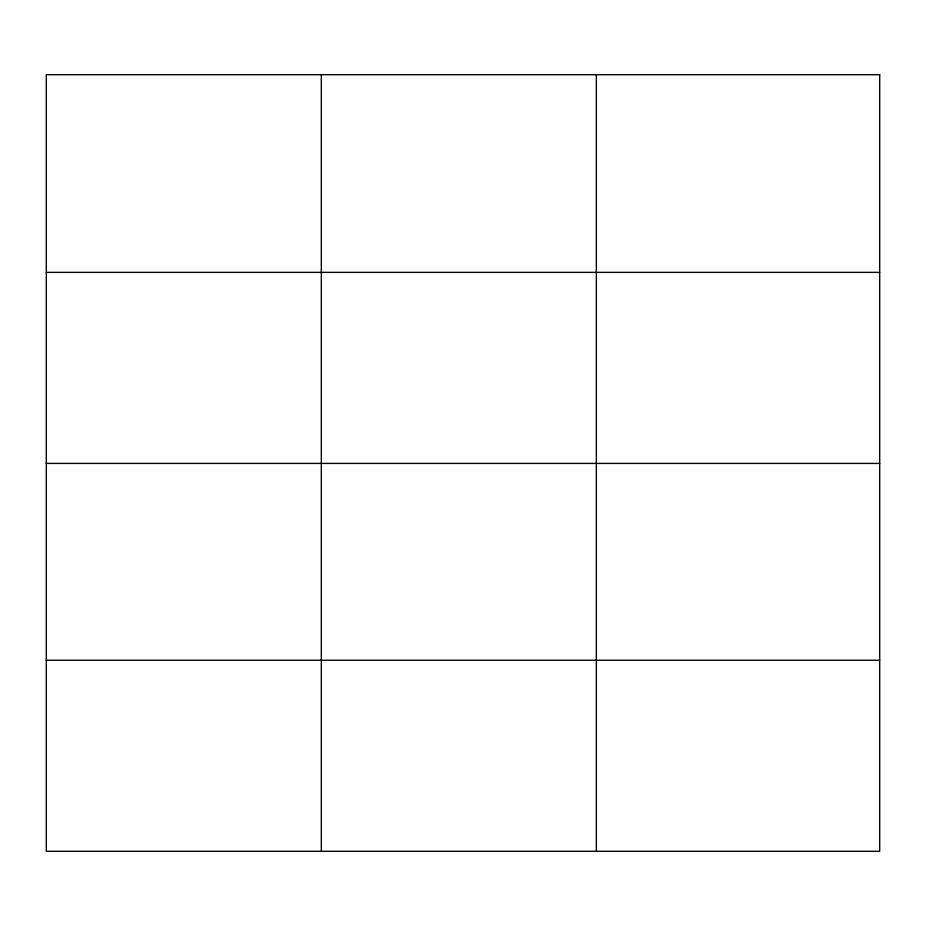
<?xml version="1.0" encoding="UTF-8"?>
<svg xmlns="http://www.w3.org/2000/svg" width="926" height="926" viewBox="0 0 926 926"><rect width="100%" height="100%" fill="white"/><g stroke="black" fill="none" stroke-linecap="round" stroke-linejoin="round"><path stroke-width="1.39" d="M46.3 272.36L879.7 272.36M46.3 463.417L879.7 463.417M46.3 660.25L879.7 660.25M596.344 74.693L596.344 851.307M321.322 74.693L321.322 851.307M879.7 74.693L46.3 74.693L46.3 851.307L879.7 851.307L879.7 74.693"/></g></svg>
